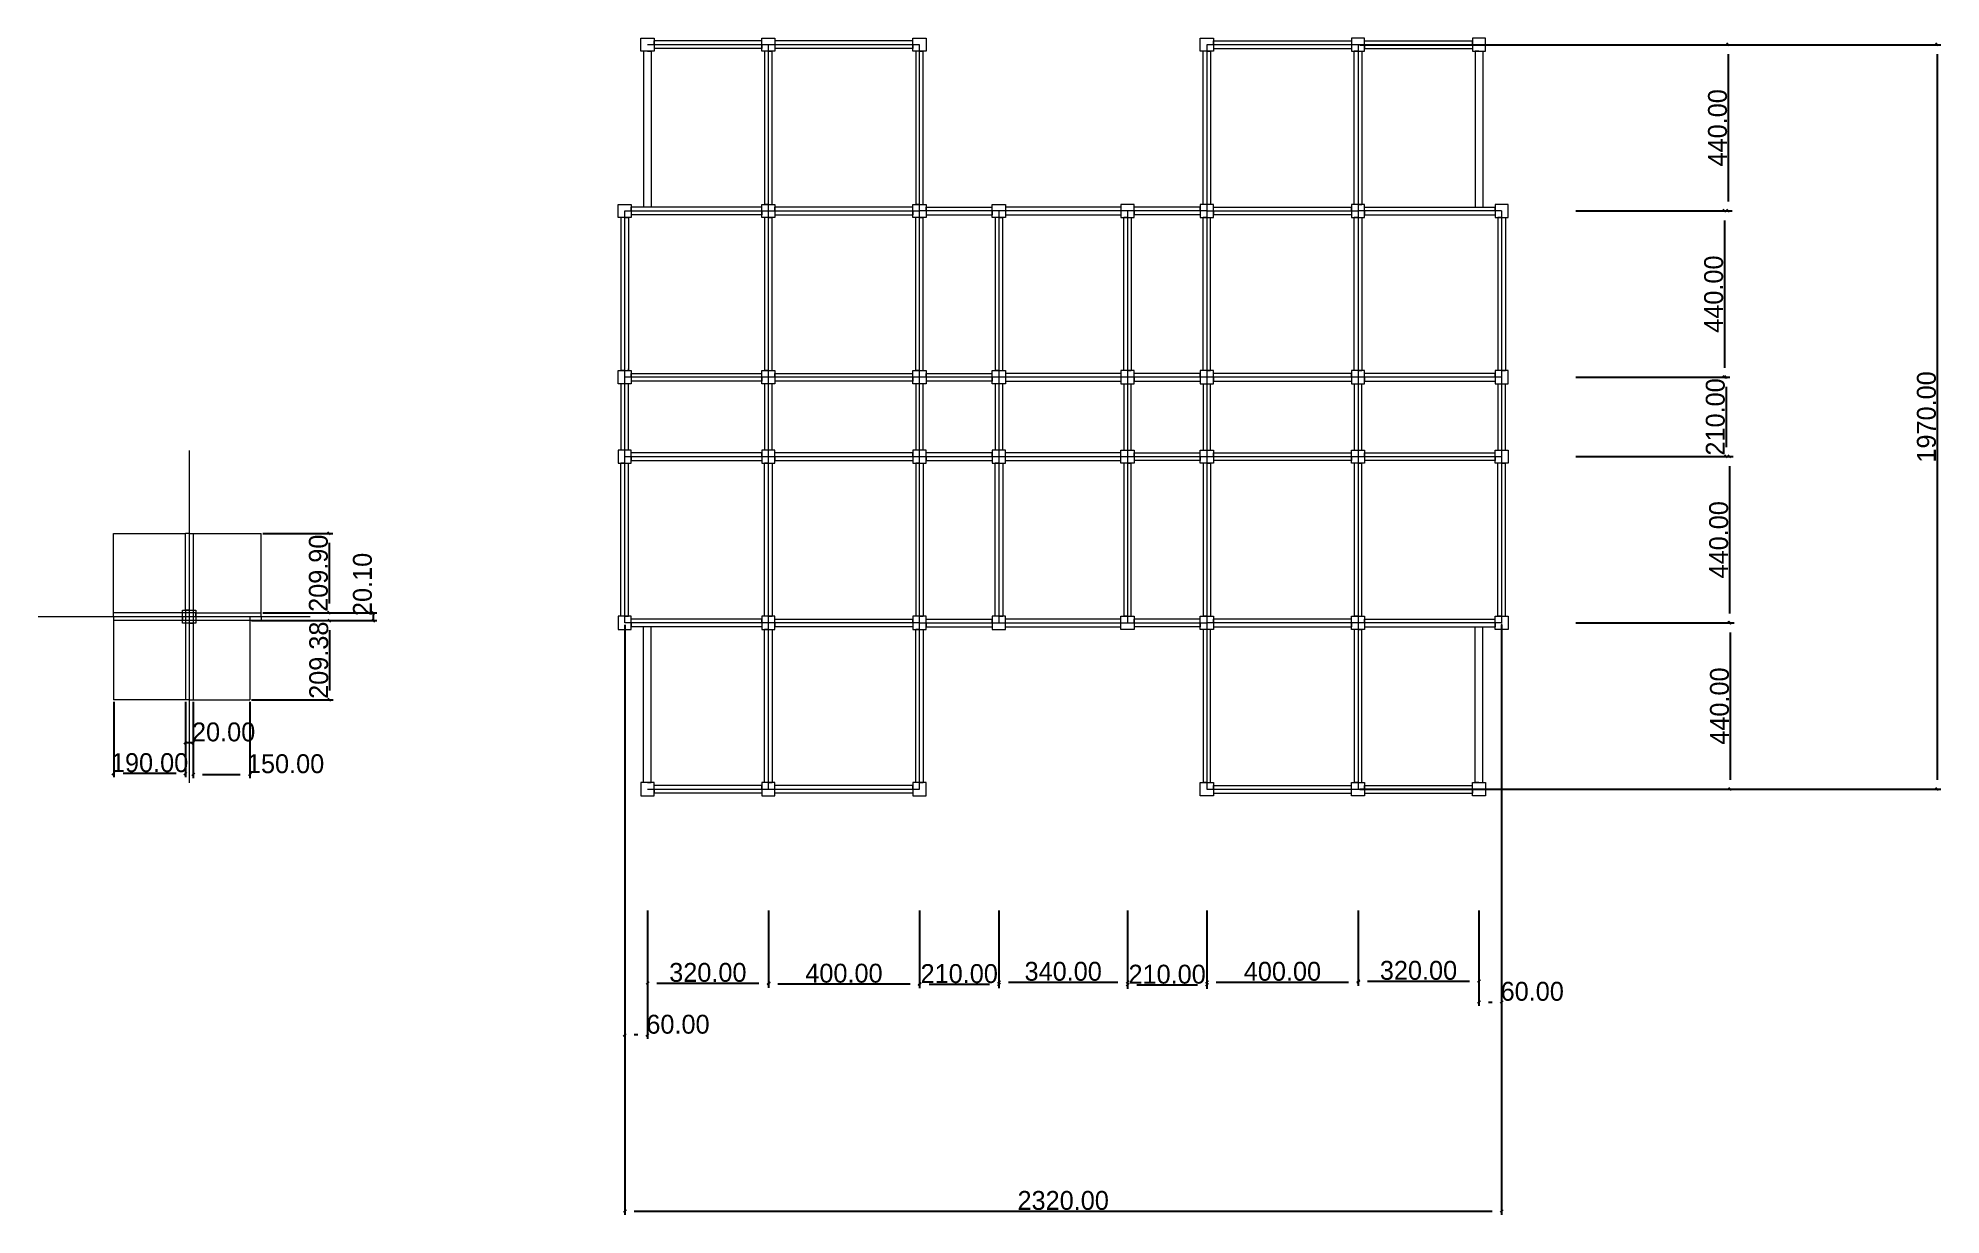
# Model space of a CAD drawing. Header units: centimetres. Extents: x -1552 to 3482, y -871 to 2243.
import ezdxf

# ---------------------------------------------------------------- set-up
doc = ezdxf.new("R2010")
doc.units = ezdxf.units.CM
doc.linetypes.add('DASHEDTINY', pattern=[2.8575, 1.905, -0.9525])
for name, color, linetype, lineweight in [('1', 7, 'CONTINUOUS', 0), ('Poteau plus soliciter', 7, 'CONTINUOUS', 0), ('Poteau plus soliciter-Poteau plus soliciter+', 5, 'CONTINUOUS', 9), ('poteaux', 7, 'CONTINUOUS', 0), ('poutres', 7, 'CONTINUOUS', 0)]:
    doc.layers.add(name, color=color, linetype=linetype, lineweight=lineweight)
doc.dimstyles.get("Standard").update_dxf_attribs({"dimscale": 5, "dimtxt": 10, "dimasz": 2.5, "dimexe": 2, "dimexo": 1, "dimtad": 0, "dimtoh": 1, "dimzin": 1, "dimdsep": 46, "dimtxsty": 'Standard', "dimtsz": 1, "dimcen": 0.09, "dimazin": 0, "dimtfac": 1, "dimtdec": 4, "dimtofl": 0, "dimtmove": 0, "dimatfit": 3, "dimfxl": 1, "dimtolj": 1, "dimtzin": 0, "dimarcsym": 0})

# ---------------------------------------------------------------- blocks, each defined once
blk = doc.blocks.new('*D15')
at = {"layer": '1', "color": 0, "linetype": 'ByBlock', "lineweight": -2}
for p, q in [((2515.8, 2225.7), (2929.5, 2225.7)), ((2923, 2222.2), (2915.9, 2229.3)), ((2919.5, 2200.7), (2919.5, 1810.7)), ((2515.8, 1785.7), (2929.5, 1785.7)), ((2923, 1782.2), (2915.9, 1789.3))]:
    blk.add_line(p, q, dxfattribs=at)
at = {"layer": '1', "color": 0, "linetype": 'CONTINUOUS', "lineweight": -2, "insert": (2891.3, 2005.7), "char_height": 50, "width": 205.556, "attachment_point": 5, "rotation": 90}
blk.add_mtext('440.00', dxfattribs=at)
blk = doc.blocks.new('*D16')
at = {"layer": '1', "color": 0, "linetype": 'ByBlock', "lineweight": -2}
for p, q in [((2515.8, 1785.7), (2919.1, 1785.7)), ((2912.7, 1782.2), (2905.6, 1789.3)), ((2909.1, 1760.7), (2909.1, 1370.7)), ((2515.8, 1345.7), (2919.1, 1345.7)), ((2912.7, 1342.2), (2905.6, 1349.3))]:
    blk.add_line(p, q, dxfattribs=at)
at = {"layer": '1', "color": 0, "linetype": 'CONTINUOUS', "lineweight": -2, "insert": (2881, 1565.7), "char_height": 50, "width": 205.556, "attachment_point": 5, "rotation": 90}
blk.add_mtext('440.00', dxfattribs=at)
blk = doc.blocks.new('*D17')
at = {"layer": '1', "color": 0, "linetype": 'ByBlock', "lineweight": -2}
for p, q in [((2515.8, 1345.7), (2923.6, 1345.7)), ((2917.1, 1342.2), (2910, 1349.3)), ((2913.6, 1320.7), (2913.6, 1160.7)), ((2515.8, 1135.7), (2923.6, 1135.7)), ((2917.1, 1132.2), (2910, 1139.3))]:
    blk.add_line(p, q, dxfattribs=at)
at = {"layer": '1', "color": 0, "linetype": 'CONTINUOUS', "lineweight": -2, "insert": (2885.4, 1240.7), "char_height": 50, "width": 183.333, "attachment_point": 5, "rotation": 90}
blk.add_mtext('210.00', dxfattribs=at)
blk = doc.blocks.new('*D18')
at = {"layer": '1', "color": 0, "linetype": 'ByBlock', "lineweight": -2}
for p, q in [((2515.8, 1135.7), (2932.4, 1135.7)), ((2926, 1132.2), (2918.9, 1139.3)), ((2922.4, 1110.7), (2922.4, 720.7)), ((2515.8, 695.7), (2932.4, 695.7)), ((2926, 692.2), (2918.9, 699.3))]:
    blk.add_line(p, q, dxfattribs=at)
at = {"layer": '1', "color": 0, "linetype": 'CONTINUOUS', "lineweight": -2, "insert": (2894.3, 915.7), "char_height": 50, "width": 205.556, "attachment_point": 5, "rotation": 90}
blk.add_mtext('440.00', dxfattribs=at)
blk = doc.blocks.new('*D19')
at = {"layer": '1', "color": 0, "linetype": 'ByBlock', "lineweight": -2}
for p, q in [((2515.8, 695.7), (2934.7, 695.7)), ((2928.2, 692.2), (2921.1, 699.3)), ((2924.7, 670.7), (2924.7, 280.7)), ((2515.8, 255.7), (2934.7, 255.7)), ((2928.2, 252.2), (2921.1, 259.3))]:
    blk.add_line(p, q, dxfattribs=at)
at = {"layer": '1', "color": 0, "linetype": 'CONTINUOUS', "lineweight": -2, "insert": (2896.5, 475.7), "char_height": 50, "width": 205.556, "attachment_point": 5, "rotation": 90}
blk.add_mtext('440.00', dxfattribs=at)
blk = doc.blocks.new('*D20')
at = {"layer": '1', "color": 0, "linetype": 'ByBlock', "lineweight": -2}
for p, q in [((60, -65.4), (60, -267.4)), ((380, -65.4), (380, -267.4)), ((63.5, -253.9), (56.5, -261)), ((85, -257.4), (355, -257.4)), ((383.5, -253.9), (376.5, -261))]:
    blk.add_line(p, q, dxfattribs=at)
at = {"layer": '1', "color": 0, "linetype": 'CONTINUOUS', "lineweight": -2, "insert": (220, -229.3), "char_height": 50, "width": 194.444, "attachment_point": 5}
blk.add_mtext('320.00', dxfattribs=at)
blk = doc.blocks.new('*D21')
at = {"layer": '1', "color": 0, "linetype": 'ByBlock', "lineweight": -2}
for p, q in [((380, -65.4), (380, -269.5)), ((780, -65.4), (780, -269.5)), ((383.5, -256), (376.5, -263)), ((405, -259.5), (755, -259.5)), ((783.5, -256), (776.5, -263))]:
    blk.add_line(p, q, dxfattribs=at)
at = {"layer": '1', "color": 0, "linetype": 'CONTINUOUS', "lineweight": -2, "insert": (580, -231.4), "char_height": 50, "width": 200, "attachment_point": 5}
blk.add_mtext('400.00', dxfattribs=at)
blk = doc.blocks.new('*D22')
at = {"layer": '1', "color": 0, "linetype": 'ByBlock', "lineweight": -2}
for p, q in [((780, -65.4), (780, -270.5)), ((990, -65.4), (990, -270.5)), ((783.5, -257), (776.5, -264.1)), ((805, -260.5), (965, -260.5)), ((993.5, -257), (986.5, -264.1))]:
    blk.add_line(p, q, dxfattribs=at)
at = {"layer": '1', "color": 0, "linetype": 'CONTINUOUS', "lineweight": -2, "insert": (885, -232.4), "char_height": 50, "width": 183.333, "attachment_point": 5}
blk.add_mtext('210.00', dxfattribs=at)
blk = doc.blocks.new('*D23')
at = {"layer": '1', "color": 0, "linetype": 'ByBlock', "lineweight": -2}
for p, q in [((990, -65.4), (990, -264.5)), ((1330, -65.4), (1330, -264.5)), ((993.5, -251), (986.5, -258.1)), ((1333.5, -251), (1326.5, -258.1)), ((1015, -254.5), (1305, -254.5))]:
    blk.add_line(p, q, dxfattribs=at)
at = {"layer": '1', "color": 0, "linetype": 'CONTINUOUS', "lineweight": -2, "insert": (1160, -226.4), "char_height": 50, "width": 200, "attachment_point": 5}
blk.add_mtext('340.00', dxfattribs=at)
blk = doc.blocks.new('*D24')
at = {"layer": '1', "color": 0, "linetype": 'ByBlock', "lineweight": -2}
for p, q in [((1330, -65.4), (1330, -272.1)), ((1540, -65.4), (1540, -272.1)), ((1333.5, -258.5), (1326.5, -265.6)), ((1355, -262.1), (1515, -262.1)), ((1543.5, -258.5), (1536.5, -265.6))]:
    blk.add_line(p, q, dxfattribs=at)
at = {"layer": '1', "color": 0, "linetype": 'CONTINUOUS', "lineweight": -2, "insert": (1435, -234), "char_height": 50, "width": 183.333, "attachment_point": 5}
blk.add_mtext('210.00', dxfattribs=at)
blk = doc.blocks.new('*D25')
at = {"layer": '1', "color": 0, "linetype": 'ByBlock', "lineweight": -2}
for p, q in [((1540, -65.4), (1540, -264.5)), ((1940, -65.4), (1940, -264.5)), ((1543.5, -251), (1536.5, -258.1)), ((1943.5, -251), (1936.5, -258.1)), ((1565, -254.5), (1915, -254.5))]:
    blk.add_line(p, q, dxfattribs=at)
at = {"layer": '1', "color": 0, "linetype": 'CONTINUOUS', "lineweight": -2, "insert": (1740, -226.4), "char_height": 50, "width": 200, "attachment_point": 5}
blk.add_mtext('400.00', dxfattribs=at)
blk = doc.blocks.new('*D26')
at = {"layer": '1', "color": 0, "linetype": 'ByBlock', "lineweight": -2}
for p, q in [((1940, -65.4), (1940, -262)), ((2260, -65.4), (2260, -262)), ((1943.5, -248.5), (1936.5, -255.5)), ((2263.5, -248.5), (2256.5, -255.5)), ((1965, -252), (2235, -252))]:
    blk.add_line(p, q, dxfattribs=at)
at = {"layer": '1', "color": 0, "linetype": 'CONTINUOUS', "lineweight": -2, "insert": (2100, -223.9), "char_height": 50, "width": 194.444, "attachment_point": 5}
blk.add_mtext('320.00', dxfattribs=at)
blk = doc.blocks.new('*D27')
at = {"layer": '1', "color": 0, "linetype": 'ByBlock', "lineweight": -2}
for p, q in [((2260, -65.4), (2260, -317.5)), ((2320, -65.4), (2320, -317.5)), ((2263.5, -303.9), (2256.5, -311)), ((2285, -307.5), (2295, -307.5)), ((2323.5, -303.9), (2316.5, -311))]:
    blk.add_line(p, q, dxfattribs=at)
at = {"layer": '1', "color": 0, "linetype": 'CONTINUOUS', "lineweight": -2, "insert": (2400.9, -279.3), "char_height": 50, "width": 155.556, "attachment_point": 5}
blk.add_mtext('60.00', dxfattribs=at)
blk = doc.blocks.new('*D28')
at = {"layer": '1', "color": 0, "linetype": 'ByBlock', "lineweight": -2}
for p, q in [((0, -65.4), (0, -404.5)), ((60, -65.4), (60, -404.5)), ((-3.5, -398.1), (3.5, -391)), ((35, -394.5), (25, -394.5)), ((56.5, -398.1), (63.5, -391))]:
    blk.add_line(p, q, dxfattribs=at)
at = {"layer": '1', "color": 0, "linetype": 'CONTINUOUS', "lineweight": -2, "insert": (140.9, -366.4), "char_height": 50, "width": 155.556, "attachment_point": 5}
blk.add_mtext('60.00', dxfattribs=at)
blk = doc.blocks.new('*D29')
at = {"layer": '1', "color": 0, "linetype": 'ByBlock', "lineweight": -2}
for p, q in [((1945, 2225.7), (3482.1, 2225.7)), ((3475.7, 2222.2), (3468.6, 2229.3)), ((3472.1, 2200.7), (3472.1, 280.7)), ((1945, 255.7), (3482.1, 255.7)), ((3475.7, 252.2), (3468.6, 259.3))]:
    blk.add_line(p, q, dxfattribs=at)
at = {"layer": '1', "color": 0, "linetype": 'CONTINUOUS', "lineweight": -2, "insert": (3444, 1240.7), "char_height": 50, "width": 222.222, "attachment_point": 5, "rotation": 90}
blk.add_mtext('1970.00', dxfattribs=at)
blk = doc.blocks.new('*D30')
at = {"layer": '1', "color": 0, "linetype": 'ByBlock', "lineweight": -2}
for p, q in [((0, 690.7), (0, -870.7)), ((2320, 690.7), (2320, -870.7)), ((3.5, -857.2), (-3.5, -864.2)), ((25, -860.7), (2295, -860.7)), ((2323.5, -857.2), (2316.5, -864.2))]:
    blk.add_line(p, q, dxfattribs=at)
at = {"layer": '1', "color": 0, "linetype": 'CONTINUOUS', "lineweight": -2, "insert": (1160, -832.6), "char_height": 50, "width": 233.333, "attachment_point": 5}
blk.add_mtext('2320.00', dxfattribs=at)
blk = doc.blocks.new('*D31')
at = {"layer": 'Poteau plus soliciter-Poteau plus soliciter+', "color": 0, "linetype": 'ByBlock', "lineweight": -2}
for p, q in [((-957, 932.2), (-772.1, 932.2)), ((-778.6, 928.6), (-785.7, 935.7)), ((-782.1, 907.2), (-782.1, 747.3)), ((-957, 722.3), (-772.1, 722.3)), ((-778.6, 718.7), (-785.7, 725.8))]:
    blk.add_line(p, q, dxfattribs=at)
at = {"layer": 'Poteau plus soliciter-Poteau plus soliciter+', "color": 0, "linetype": 'CONTINUOUS', "lineweight": -2, "insert": (-810.2, 827.2), "char_height": 50, "width": 194.444, "attachment_point": 5, "rotation": 90}
blk.add_mtext('209.90', dxfattribs=at)
blk = doc.blocks.new('*D32')
at = {"layer": 'Poteau plus soliciter-Poteau plus soliciter+', "color": 0, "linetype": 'ByBlock', "lineweight": -2}
for p, q in [((-777.5, 698.1), (-784.6, 705.2)), ((-987, 701.7), (-771, 701.7)), ((-781, 676.7), (-781, 517.3)), ((-987, 492.3), (-771, 492.3)), ((-777.5, 488.7), (-784.6, 495.8))]:
    blk.add_line(p, q, dxfattribs=at)
at = {"layer": 'Poteau plus soliciter-Poteau plus soliciter+', "color": 0, "linetype": 'CONTINUOUS', "lineweight": -2, "insert": (-809.2, 597), "char_height": 50, "width": 194.444, "attachment_point": 5, "rotation": 90}
blk.add_mtext('209.38', dxfattribs=at)
blk = doc.blocks.new('*D33')
at = {"layer": 'Poteau plus soliciter-Poteau plus soliciter+', "color": 0, "linetype": 'ByBlock', "lineweight": -2}
for p, q in [((-957, 722.3), (-655.4, 722.3)), ((-669, 725.8), (-661.9, 718.7)), ((-669, 705.7), (-661.9, 698.6)), ((-665.4, 722.3), (-665.4, 702.2)), ((-956.4, 702.2), (-655.4, 702.2))]:
    blk.add_line(p, q, dxfattribs=at)
at = {"layer": 'Poteau plus soliciter-Poteau plus soliciter+', "color": 0, "linetype": 'CONTINUOUS', "lineweight": -2, "insert": (-693.6, 797.6), "char_height": 50, "width": 144.444, "attachment_point": 5, "rotation": 90}
blk.add_mtext('20.10', dxfattribs=at)
blk = doc.blocks.new('*D34')
at = {"layer": 'Poteau plus soliciter-Poteau plus soliciter+', "color": 0, "linetype": 'ByBlock', "lineweight": -2}
for p, q in [((-1142, 487.3), (-1142, 284.8)), ((-992, 487.3), (-992, 284.8)), ((-1138.5, 298.3), (-1145.6, 291.2)), ((-1117, 294.8), (-1017, 294.8)), ((-988.5, 298.3), (-995.6, 291.2))]:
    blk.add_line(p, q, dxfattribs=at)
at = {"layer": 'Poteau plus soliciter-Poteau plus soliciter+', "color": 0, "linetype": 'CONTINUOUS', "lineweight": -2, "insert": (-897.2, 322.9), "char_height": 50, "width": 183.333, "attachment_point": 5}
blk.add_mtext('150.00', dxfattribs=at)
blk = doc.blocks.new('*D35')
at = {"layer": 'Poteau plus soliciter-Poteau plus soliciter+', "color": 0, "linetype": 'ByBlock', "lineweight": -2}
for p, q in [((-1162, 487.3), (-1162, 368.9)), ((-1142, 487.3), (-1142, 368.9)), ((-1165.6, 375.4), (-1158.5, 382.5)), ((-1162, 378.9), (-1142, 378.9)), ((-1145.6, 375.4), (-1138.5, 382.5))]:
    blk.add_line(p, q, dxfattribs=at)
at = {"layer": 'Poteau plus soliciter-Poteau plus soliciter+', "color": 0, "linetype": 'CONTINUOUS', "lineweight": -2, "insert": (-1061.1, 407), "char_height": 50, "width": 155.556, "attachment_point": 5}
blk.add_mtext('20.00', dxfattribs=at)
blk = doc.blocks.new('*D36')
at = {"layer": 'Poteau plus soliciter-Poteau plus soliciter+', "color": 0, "linetype": 'ByBlock', "lineweight": -2}
for p, q in [((-1352, 487.3), (-1352, 287.6)), ((-1162, 487.3), (-1162, 287.6)), ((-1355.6, 294), (-1348.5, 301.1)), ((-1187, 297.6), (-1327, 297.6)), ((-1165.6, 294), (-1158.5, 301.1))]:
    blk.add_line(p, q, dxfattribs=at)
at = {"layer": 'Poteau plus soliciter-Poteau plus soliciter+', "color": 0, "linetype": 'CONTINUOUS', "lineweight": -2, "insert": (-1257, 325.7), "char_height": 50, "width": 183.333, "attachment_point": 5}
blk.add_mtext('190.00', dxfattribs=at)

msp = doc.modelspace()

# ---------------------------------------------------------------- linework, layer by layer
at = {"layer": '1', "color": 4}
for p, q in [((380, 2225.717), (60, 2225.717)), ((780, 2225.717), (380, 2225.717)), ((380, 1785.717), (380, 2225.717)), ((780, 1785.717), (780, 2225.717)), ((1940, 2225.717), (1540, 2225.717)), ((1540, 2225.717), (1540, 1785.717)), ((2260, 2225.717), (1940, 2225.717)), ((1940, 2225.717), (1940, 1785.717)), ((0, 1345.717), (0, 1785.717)), ((0, 1785.717), (380, 1785.717)), ((380, 1345.717), (380, 1785.717)), ((380, 1785.717), (780, 1785.717)), ((990, 1785.717), (780, 1785.717)), ((780, 1345.717), (780, 1785.717)), ((1330, 1785.717), (990, 1785.717)), ((990, 1785.717), (990, 1345.717)), ((1540, 1785.717), (1330, 1785.717)), ((1330, 1785.717), (1330, 1345.717)), ((1540, 1785.717), (1540, 1345.717)), ((1540, 1785.717), (1940, 1785.717)), ((1940, 1785.717), (1940, 1345.717)), ((2260, 1785.717), (1940, 1785.717)), ((2320, 1785.717), (2260, 1785.717)), ((2320, 1785.717), (2320, 1345.717)), ((0, 1135.717), (0, 1345.717)), ((60, 1345.717), (0, 1345.717)), ((380, 1345.717), (60, 1345.717)), ((380, 1135.717), (380, 1345.717)), ((780, 1345.717), (380, 1345.717)), ((780, 1135.717), (780, 1345.717)), ((990, 1345.717), (780, 1345.717)), ((1330, 1345.717), (990, 1345.717)), ((990, 1345.717), (990, 1135.717)), ((1540, 1345.717), (1330, 1345.717)), ((1330, 1345.717), (1330, 1135.717)), ((1540, 1345.717), (1540, 1135.717)), ((1940, 1345.717), (1540, 1345.717)), ((1940, 1345.717), (1940, 1135.717)), ((2260, 1345.717), (1940, 1345.717)), ((2320, 1345.717), (2260, 1345.717)), ((2320, 1345.717), (2320, 1135.717)), ((-1152.032, 1152.278), (-1152.032, 712.278)), ((0, 695.717), (0, 1135.717)), ((0, 1135.717), (60, 1135.717)), ((60, 1135.717), (380, 1135.717)), ((380, 695.717), (380, 1135.717)), ((380, 1135.717), (780, 1135.717)), ((780, 695.717), (780, 1135.717)), ((780, 1135.717), (990, 1135.717)), ((990, 1135.717), (1330, 1135.717)), ((990, 1135.717), (990, 695.717)), ((1330, 1135.717), (1540, 1135.717)), ((1330, 1135.717), (1330, 695.717)), ((1540, 1135.717), (1540, 695.717)), ((1540, 1135.717), (1940, 1135.717)), ((1940, 1135.717), (1940, 695.717)), ((1940, 1135.717), (2260, 1135.717)), ((2260, 1135.717), (2320, 1135.717)), ((2320, 1135.717), (2320, 695.717)), ((-1152.032, 712.278), (-1552.032, 712.278)), ((-1152.032, 712.278), (-1152.032, 272.278)), ((-832.032, 712.278), (-1152.032, 712.278)), ((60, 695.717), (0, 695.717)), ((380, 695.717), (60, 695.717)), ((380, 255.717), (380, 695.717)), ((780, 695.717), (380, 695.717)), ((780, 255.717), (780, 695.717)), ((780, 695.717), (990, 695.717)), ((780, 255.717), (780, 695.717)), ((990, 695.717), (1330, 695.717)), ((1330, 695.717), (1540, 695.717)), ((1540, 695.717), (1540, 255.717)), ((1940, 695.717), (1540, 695.717)), ((1940, 695.717), (1940, 255.717)), ((2260, 695.717), (1940, 695.717)), ((2320, 695.717), (2260, 695.717)), ((60, 255.717), (380, 255.717)), ((380, 255.717), (780, 255.717)), ((1540, 255.717), (1940, 255.717)), ((1940, 255.717), (2260, 255.717))]:
    msp.add_line(p, q, dxfattribs=at)
at = {"layer": '1', "linetype": 'DASHEDTINY'}
for p, q in [((2320, 695.717), (2320, -60.374)), ((2260, 255.717), (2510.768, 255.717))]:
    msp.add_line(p, q, dxfattribs=at)
at = {"layer": 'Poteau plus soliciter', "linetype": 'CONTINUOUS'}
for p, q in [((-1352.032, 722.278), (-1352.032, 932.185)), ((-1352.032, 932.173), (-1162.032, 932.173)), ((-1142.032, 932.173), (-962.032, 932.173)), ((-962.032, 722.278), (-962.032, 932.362)), ((-1352.032, 702.278), (-1352.032, 492.278)), ((-992.032, 701.656), (-992.032, 492.278)), ((-1162.032, 492.278), (-1352.114, 492.278)), ((-1142.032, 492.278), (-991.823, 492.278))]:
    msp.add_line(p, q, dxfattribs=at)
at = {"layer": 'Poteau plus soliciter', "color": 180, "linetype": 'CONTINUOUS', "true_color": 0x5500ff}
for p, q in [((-1152.032, 932.173), (-1162.033, 932.173)), ((-1152.032, 932.173), (-1142.032, 932.173)), ((-1352.032, 712.278), (-1352.032, 722.3)), ((-1352.032, 712.278), (-1352.032, 702.241)), ((-962.032, 712.278), (-962.032, 722.353)), ((-962.032, 712.278), (-962.032, 702.278)), ((-1152.032, 492.278), (-1162.032, 492.278)), ((-1152.032, 492.278), (-1142.032, 492.278))]:
    msp.add_line(p, q, dxfattribs=at)
at = {"layer": 'Poteau plus soliciter', "color": 180, "linetype": 'CONTINUOUS', "lineweight": 0, "true_color": 0x5500ff}
for p, q in [((-1134.532, 722.278), (-1352.032, 722.278)), ((-1162.032, 729.778), (-1162.032, 492.278)), ((-1142.032, 729.778), (-1142.032, 492.278)), ((-1134.532, 702.278), (-1352.032, 702.278))]:
    msp.add_line(p, q, dxfattribs=at)
at = {"layer": 'Poteau plus soliciter', "color": 1, "linetype": 'CONTINUOUS'}
msp.add_line((-992.032, 712.278), (-992.032, 691.034), dxfattribs=at)
at = {"layer": 'poteaux'}
for points in [[(42.5, 2243.217), (77.5, 2243.217), (77.5, 2208.217), (42.5, 2208.217)], [(362.5, 2243.217), (397.5, 2243.217), (397.5, 2208.217), (362.5, 2208.217)], [(797.5, 2208.217), (762.5, 2208.217), (762.5, 2243.217), (797.5, 2243.217)], [(1557.5, 2208.217), (1522.5, 2208.217), (1522.5, 2243.217), (1557.5, 2243.217)], [(1957.5, 2243.217), (1922.5, 2243.217), (1922.5, 2208.217), (1957.5, 2208.217)], [(2277.5, 2243.217), (2242.5, 2243.217), (2242.5, 2208.217), (2277.5, 2208.217)], [(-17.5, 1803.217), (17.5, 1803.217), (17.5, 1768.217), (-17.5, 1768.217)], [(362.5, 1803.217), (397.5, 1803.217), (397.5, 1768.217), (362.5, 1768.217)], [(762.5, 1803.217), (797.5, 1803.217), (797.5, 1768.217), (762.5, 1768.217)], [(972.5, 1803.217), (1007.5, 1803.217), (1007.5, 1768.217), (972.5, 1768.217)], [(1347.5, 1803.217), (1312.5, 1803.217), (1312.5, 1768.217), (1347.5, 1768.217)], [(1557.5, 1803.217), (1522.5, 1803.217), (1522.5, 1768.217), (1557.5, 1768.217)], [(1957.5, 1803.217), (1922.5, 1803.217), (1922.5, 1768.217), (1957.5, 1768.217)], [(2337.5, 1803.217), (2302.5, 1803.217), (2302.5, 1768.217), (2337.5, 1768.217)], [(-17.5, 1363.217), (17.5, 1363.217), (17.5, 1328.217), (-17.5, 1328.217)], [(362.5, 1363.217), (397.5, 1363.217), (397.5, 1328.217), (362.5, 1328.217)], [(762.5, 1363.217), (797.5, 1363.217), (797.5, 1328.217), (762.5, 1328.217)], [(972.5, 1363.217), (1007.5, 1363.217), (1007.5, 1328.217), (972.5, 1328.217)], [(1347.5, 1363.217), (1312.5, 1363.217), (1312.5, 1328.217), (1347.5, 1328.217)], [(1557.5, 1363.217), (1522.5, 1363.217), (1522.5, 1328.217), (1557.5, 1328.217)], [(1957.5, 1363.217), (1922.5, 1363.217), (1922.5, 1328.217), (1957.5, 1328.217)], [(2337.5, 1363.217), (2302.5, 1363.217), (2302.5, 1328.217), (2337.5, 1328.217)], [(-17.5, 1118.217), (17.5, 1118.217), (17.5, 1153.217), (-17.5, 1153.217)], [(362.5, 1118.217), (397.5, 1118.217), (397.5, 1153.217), (362.5, 1153.217)], [(762.5, 1118.217), (797.5, 1118.217), (797.5, 1153.217), (762.5, 1153.217)], [(972.5, 1118.217), (1007.5, 1118.217), (1007.5, 1153.217), (972.5, 1153.217)], [(1347.5, 1118.217), (1312.5, 1118.217), (1312.5, 1153.217), (1347.5, 1153.217)], [(1557.5, 1118.217), (1522.5, 1118.217), (1522.5, 1153.217), (1557.5, 1153.217)], [(1957.5, 1118.217), (1922.5, 1118.217), (1922.5, 1153.217), (1957.5, 1153.217)], [(2337.5, 1118.217), (2302.5, 1118.217), (2302.5, 1153.217), (2337.5, 1153.217)], [(-1134.532, 694.778), (-1169.532, 694.778), (-1169.532, 729.778), (-1134.532, 729.778)], [(-17.5, 678.217), (17.5, 678.217), (17.5, 713.217), (-17.5, 713.217)], [(362.5, 678.217), (397.5, 678.217), (397.5, 713.217), (362.5, 713.217)], [(762.5, 678.217), (797.5, 678.217), (797.5, 713.217), (762.5, 713.217)], [(972.5, 678.217), (1007.5, 678.217), (1007.5, 713.217), (972.5, 713.217)], [(1347.5, 678.217), (1312.5, 678.217), (1312.5, 713.217), (1347.5, 713.217)], [(1557.5, 678.217), (1522.5, 678.217), (1522.5, 713.217), (1557.5, 713.217)], [(1957.5, 678.217), (1922.5, 678.217), (1922.5, 713.217), (1957.5, 713.217)], [(2337.5, 678.217), (2302.5, 678.217), (2302.5, 713.217), (2337.5, 713.217)], [(42.5, 238.217), (77.5, 238.217), (77.5, 273.217), (42.5, 273.217)], [(362.5, 238.217), (397.5, 238.217), (397.5, 273.217), (362.5, 273.217)], [(762.5, 238.217), (797.5, 238.217), (797.5, 273.217), (762.5, 273.217)], [(1557.5, 238.217), (1522.5, 238.217), (1522.5, 273.217), (1557.5, 273.217)], [(1957.5, 238.217), (1922.5, 238.217), (1922.5, 273.217), (1957.5, 273.217)], [(2277.5, 238.217), (2242.5, 238.217), (2242.5, 273.217), (2277.5, 273.217)]]:
    msp.add_lwpolyline(points, close=True, dxfattribs=at)
at = {"layer": 'poutres', "color": 180, "true_color": 0x5500ff}
for p, q in [((77.5, 2225.717), (77.5, 2235.717)), ((362.5, 2235.717), (77.5, 2235.717)), ((77.5, 2225.717), (77.5, 2215.717)), ((362.5, 2215.717), (77.5, 2215.717)), ((362.5, 2225.717), (362.5, 2235.717)), ((362.5, 2225.717), (362.5, 2215.717)), ((762.5, 2215.717), (397.363, 2215.717)), ((762.5, 2235.717), (397.494, 2235.717)), ((762.5, 2225.717), (762.5, 2235.717)), ((762.5, 2225.717), (762.5, 2215.717)), ((1557.5, 2225.717), (1557.5, 2235.717)), ((1557.5, 2235.717), (1922.506, 2235.717)), ((1557.5, 2225.717), (1557.5, 2215.717)), ((1557.5, 2215.717), (1922.637, 2215.717)), ((1957.5, 2225.717), (1957.5, 2235.717)), ((1957.5, 2235.717), (2242.5, 2235.717)), ((1957.5, 2225.717), (1957.5, 2215.717)), ((1957.5, 2215.717), (2242.5, 2215.717)), ((2242.5, 2225.717), (2242.5, 2235.717)), ((2242.5, 2225.717), (2242.5, 2215.717)), ((60, 2208.217), (50, 2208.217)), ((50, 2208.217), (50, 1795.51)), ((60, 2208.217), (70, 2208.217)), ((70, 2208.217), (70, 1795.594)), ((380, 2208.217), (370, 2208.217)), ((370, 2208.217), (370, 1803.217)), ((380, 2208.217), (390, 2208.217)), ((390, 1803.217), (390, 2208.217)), ((780, 2208.217), (770, 2208.217)), ((770, 2208.217), (770, 1803.217)), ((780, 2208.217), (790, 2208.217)), ((790, 1803.217), (790, 2208.217)), ((1540, 2208.217), (1530, 2208.217)), ((1530, 1803.217), (1530, 2208.217)), ((1540, 2208.217), (1550, 2208.217)), ((1550, 2208.217), (1550, 1803.217)), ((1940, 2208.217), (1930, 2208.217)), ((1930, 1803.217), (1930, 2208.217)), ((1940, 2208.217), (1950, 2208.217)), ((1950, 2208.217), (1950, 1803.217)), ((2260, 2208.217), (2250, 2208.217)), ((2250, 2208.217), (2250, 1795.594)), ((2260, 2208.217), (2270, 2208.217)), ((2270, 2208.217), (2270, 1795.51)), ((0, 1768.217), (-10, 1768.217)), ((-10, 1768.217), (-10, 1363.217)), ((0, 1768.217), (10, 1768.217)), ((10, 1768.217), (10, 1363.217)), ((17.5, 1785.717), (17.5, 1795.717)), ((362.5, 1795.717), (17.5, 1795.717)), ((17.5, 1785.717), (17.5, 1775.717)), ((362.5, 1775.717), (17.5, 1775.717)), ((362.5, 1785.717), (362.5, 1795.717)), ((362.5, 1785.717), (362.5, 1775.717)), ((380, 1803.217), (370, 1803.217)), ((380, 1768.217), (370, 1768.217)), ((370, 1768.217), (370, 1363.217)), ((380, 1803.217), (390, 1803.217)), ((380, 1768.217), (390, 1768.217)), ((390, 1363.217), (390, 1768.217)), ((397.5, 1785.717), (397.5, 1795.717)), ((762.5, 1795.717), (397.5, 1795.717)), ((397.5, 1785.717), (397.5, 1775.717)), ((397.5, 1775.717), (762.5, 1775.717)), ((762.5, 1785.717), (762.5, 1795.717)), ((762.5, 1785.717), (762.5, 1775.717)), ((780, 1803.217), (770, 1803.217)), ((780, 1768.217), (770, 1768.217)), ((770, 1363.217), (770, 1768.217)), ((780, 1803.217), (790, 1803.217)), ((780, 1768.217), (790, 1768.217)), ((790, 1363.217), (790, 1768.217)), ((797.5, 1785.717), (797.5, 1795.717)), ((797.5, 1795.717), (972.5, 1795.717)), ((797.5, 1785.717), (797.5, 1775.717)), ((797.5, 1775.717), (972.5, 1775.717)), ((972.5, 1785.717), (972.5, 1795.717)), ((972.5, 1785.717), (972.5, 1775.717)), ((990, 1768.217), (980, 1768.217)), ((980, 1768.217), (980, 1363.217)), ((990, 1768.217), (1000, 1768.217)), ((1000, 1363.217), (1000, 1768.217)), ((1330, 1768.217), (1320, 1768.217)), ((1320, 1363.217), (1320, 1768.217)), ((1330, 1768.217), (1340, 1768.217)), ((1340, 1768.217), (1340, 1363.217)), ((1347.5, 1785.717), (1347.5, 1795.717)), ((1522.5, 1795.717), (1347.5, 1795.717)), ((1347.5, 1785.717), (1347.5, 1775.717)), ((1522.5, 1775.717), (1347.5, 1775.717)), ((1522.5, 1785.717), (1522.5, 1795.717)), ((1522.5, 1785.717), (1522.5, 1775.717)), ((1540, 1768.217), (1530, 1768.217)), ((1530, 1363.217), (1530, 1768.217)), ((1540, 1768.217), (1550, 1768.217)), ((1550, 1363.217), (1550, 1768.217)), ((1557.5, 1785.717), (1557.5, 1795.717)), ((1557.5, 1795.717), (1922.5, 1795.717)), ((1557.5, 1785.717), (1557.5, 1775.717)), ((1922.5, 1775.717), (1557.5, 1775.717)), ((1922.5, 1785.717), (1922.5, 1795.717)), ((1922.5, 1785.717), (1922.5, 1775.717)), ((1940, 1803.217), (1930, 1803.217)), ((1940, 1768.217), (1930, 1768.217)), ((1930, 1363.217), (1930, 1768.217)), ((1940, 1803.217), (1950, 1803.217)), ((1940, 1768.217), (1950, 1768.217)), ((1950, 1768.217), (1950, 1363.217)), ((1957.5, 1785.717), (1957.5, 1795.717)), ((1957.5, 1795.717), (2302.5, 1795.717)), ((1957.5, 1785.717), (1957.5, 1775.717)), ((1957.5, 1775.717), (2302.5, 1775.717)), ((2302.5, 1785.717), (2302.5, 1795.717)), ((2302.5, 1785.717), (2302.5, 1775.717)), ((2320, 1768.217), (2310, 1768.217)), ((2310, 1768.217), (2310, 1363.217)), ((2320, 1768.217), (2330, 1768.217)), ((2330, 1768.217), (2330, 1363.217)), ((0, 1363.217), (-10, 1363.217)), ((0, 1363.217), (10, 1363.217)), ((380, 1363.217), (370, 1363.217)), ((380, 1363.217), (390, 1363.217)), ((780, 1363.217), (770, 1363.217)), ((780, 1363.217), (790, 1363.217)), ((990, 1363.217), (980, 1363.217)), ((990, 1363.217), (1000, 1363.217)), ((1330, 1363.217), (1320, 1363.217)), ((1330, 1363.217), (1340, 1363.217)), ((1540, 1363.217), (1530, 1363.217)), ((1540, 1363.217), (1550, 1363.217)), ((1940, 1363.217), (1930, 1363.217)), ((1940, 1363.217), (1950, 1363.217)), ((2320, 1363.217), (2310, 1363.217)), ((2320, 1363.217), (2330, 1363.217)), ((17.5, 1345.717), (17.5, 1355.717)), ((17.5, 1355.717), (362.5, 1355.717)), ((17.5, 1345.717), (17.5, 1335.717)), ((362.5, 1335.717), (17.5, 1335.717)), ((362.5, 1345.717), (362.5, 1355.717)), ((362.5, 1345.717), (362.5, 1335.717)), ((397.5, 1345.717), (397.5, 1355.717)), ((397.5, 1355.717), (762.5, 1355.717)), ((397.5, 1345.717), (397.5, 1335.717)), ((762.5, 1335.717), (397.5, 1335.717)), ((762.5, 1345.717), (762.5, 1355.717)), ((762.5, 1345.717), (762.5, 1335.717)), ((797.5, 1345.717), (797.5, 1355.717)), ((797.5, 1355.717), (972.5, 1355.717)), ((797.5, 1345.717), (797.5, 1335.717)), ((972.5, 1335.717), (797.5, 1335.717)), ((972.5, 1345.717), (972.5, 1355.717)), ((972.5, 1345.717), (972.5, 1335.717)), ((1347.5, 1345.717), (1347.5, 1355.717)), ((1522.5, 1355.717), (1347.5, 1355.717)), ((1347.5, 1345.717), (1347.5, 1335.717)), ((1347.5, 1335.717), (1522.5, 1335.717)), ((1522.5, 1345.717), (1522.5, 1355.717)), ((1522.5, 1345.717), (1522.5, 1335.717)), ((1557.5, 1345.717), (1557.5, 1355.717)), ((1922.5, 1355.717), (1557.5, 1355.717)), ((1557.5, 1345.717), (1557.5, 1335.717)), ((1557.5, 1335.717), (1922.5, 1335.717)), ((1922.5, 1345.717), (1922.5, 1355.717)), ((1922.5, 1345.717), (1922.5, 1335.717)), ((1957.5, 1345.717), (1957.5, 1355.717)), ((2302.5, 1355.717), (1957.5, 1355.717)), ((1957.5, 1345.717), (1957.5, 1335.717)), ((1957.5, 1335.717), (2302.5, 1335.717)), ((2302.5, 1345.717), (2302.5, 1355.717)), ((2302.5, 1345.717), (2302.5, 1335.717)), ((0, 1118.217), (-10, 1118.217)), ((-10, 713.217), (-10, 1118.217)), ((0, 1118.217), (10, 1118.217)), ((10, 713.217), (10, 1118.217)), ((17.5, 1135.717), (17.5, 1145.717)), ((362.5, 1145.717), (17.5, 1145.717)), ((17.5, 1135.717), (17.5, 1125.717)), ((17.5, 1125.717), (362.5, 1125.717)), ((362.5, 1135.717), (362.5, 1145.717)), ((362.5, 1135.717), (362.5, 1125.717)), ((380, 1118.217), (370, 1118.217)), ((370, 713.217), (370, 1118.217)), ((380, 1118.217), (390, 1118.217)), ((390, 1118.217), (390, 713.217)), ((397.5, 1135.717), (397.5, 1145.717)), ((762.5, 1145.717), (397.5, 1145.717)), ((397.5, 1135.717), (397.5, 1125.717)), ((397.5, 1125.717), (762.5, 1125.717)), ((762.5, 1135.717), (762.5, 1145.717)), ((762.5, 1135.717), (762.5, 1125.717)), ((780, 1118.217), (770, 1118.217)), ((770, 1118.217), (770, 713.217)), ((780, 1118.217), (790, 1118.217)), ((790, 1118.217), (790, 713.217)), ((797.5, 1135.717), (797.5, 1145.717)), ((972.5, 1145.717), (797.5, 1145.717)), ((797.5, 1135.717), (797.5, 1125.717)), ((797.5, 1125.717), (972.5, 1125.717)), ((972.5, 1135.717), (972.5, 1145.717)), ((972.5, 1135.717), (972.5, 1125.717)), ((990, 1118.217), (980, 1118.217)), ((980, 713.217), (980, 1118.217)), ((990, 1118.217), (1000, 1118.217)), ((1000, 1118.217), (1000, 713.217)), ((1330, 1118.217), (1320, 1118.217)), ((1320, 1118.217), (1320, 713.217)), ((1330, 1118.217), (1340, 1118.217)), ((1340, 713.217), (1340, 1118.217)), ((1347.5, 1135.717), (1347.5, 1145.717)), ((1347.5, 1145.717), (1522.5, 1145.717)), ((1347.5, 1135.717), (1347.5, 1125.717)), ((1522.5, 1125.717), (1347.5, 1125.717)), ((1522.5, 1135.717), (1522.5, 1145.717)), ((1522.5, 1135.717), (1522.5, 1125.717)), ((1540, 1118.217), (1530, 1118.217)), ((1530, 1118.217), (1530, 713.217)), ((1540, 1118.217), (1550, 1118.217)), ((1550, 1118.217), (1550, 713.217)), ((1557.5, 1135.717), (1557.5, 1145.717)), ((1557.5, 1145.717), (1922.5, 1145.717)), ((1557.5, 1135.717), (1557.5, 1125.717)), ((1922.5, 1125.717), (1557.5, 1125.717)), ((1922.5, 1135.717), (1922.5, 1145.717)), ((1922.5, 1135.717), (1922.5, 1125.717)), ((1940, 1118.217), (1930, 1118.217)), ((1930, 1118.217), (1930, 713.217)), ((1940, 1118.217), (1950, 1118.217)), ((1950, 713.217), (1950, 1118.217)), ((1957.5, 1135.717), (1957.5, 1145.717)), ((1957.5, 1145.717), (2302.5, 1145.717)), ((1957.5, 1135.717), (1957.5, 1125.717)), ((2302.5, 1125.717), (1957.5, 1125.717)), ((2302.5, 1135.717), (2302.5, 1145.717)), ((2302.5, 1135.717), (2302.5, 1125.717)), ((2320, 1118.217), (2310, 1118.217)), ((2310, 713.217), (2310, 1118.217)), ((2320, 1118.217), (2330, 1118.217)), ((2330, 713.217), (2330, 1118.217)), ((-1169.532, 712.278), (-1169.532, 722.278)), ((-1169.532, 712.278), (-1169.532, 702.278)), ((-1152.032, 729.778), (-1162.032, 729.778)), ((-1152.032, 729.778), (-1142.032, 729.778)), ((-1134.532, 712.278), (-1134.532, 722.278)), ((-1134.532, 712.278), (-1134.532, 702.278)), ((0, 713.217), (-10, 713.217)), ((0, 713.217), (10, 713.217)), ((17.5, 695.717), (17.5, 705.717)), ((362.5, 705.717), (17.5, 705.717)), ((362.5, 695.717), (362.5, 705.717)), ((380, 713.217), (370, 713.217)), ((380, 713.217), (390, 713.217)), ((397.5, 695.717), (397.5, 705.717)), ((397.5, 705.717), (762.5, 705.717)), ((762.5, 695.717), (762.5, 705.717)), ((762.5, 695.717), (762.5, 705.717)), ((780, 713.217), (770, 713.217)), ((780, 713.217), (770, 713.217)), ((780, 713.217), (790, 713.217)), ((780, 713.217), (790, 713.217)), ((797.5, 695.717), (797.5, 705.717)), ((797.5, 705.717), (972.5, 705.717)), ((797.5, 695.717), (797.5, 705.717)), ((972.5, 695.717), (972.5, 705.717)), ((990, 713.217), (980, 713.217)), ((990, 713.217), (1000, 713.217)), ((1330, 713.217), (1320, 713.217)), ((1330, 713.217), (1340, 713.217)), ((1347.5, 695.717), (1347.5, 705.717)), ((1522.5, 705.717), (1347.5, 705.717)), ((1522.5, 695.717), (1522.5, 705.717)), ((1540, 713.217), (1530, 713.217)), ((1540, 713.217), (1550, 713.217)), ((1557.5, 695.717), (1557.5, 705.717)), ((1922.5, 705.717), (1557.5, 705.717)), ((1922.5, 695.717), (1922.5, 705.717)), ((1940, 713.217), (1930, 713.217)), ((1940, 713.217), (1950, 713.217)), ((1957.5, 695.717), (1957.5, 705.717)), ((1957.5, 705.717), (2302.5, 705.717)), ((2302.5, 695.717), (2302.5, 705.717)), ((2320, 713.217), (2310, 713.217)), ((2320, 713.217), (2330, 713.217)), ((-1152.032, 694.778), (-1162.032, 694.778)), ((-1152.032, 694.778), (-1142.032, 694.778)), ((17.5, 695.717), (17.5, 685.717)), ((362.5, 685.717), (17.5, 685.717)), ((50, 273.217), (50, 685.923)), ((70, 273.217), (70, 685.839)), ((362.5, 695.717), (362.5, 685.717)), ((380, 678.217), (370, 678.217)), ((370, 273.217), (370, 678.217)), ((380, 678.217), (390, 678.217)), ((390, 678.217), (390, 273.217)), ((397.5, 695.717), (397.5, 685.717)), ((762.5, 685.717), (397.5, 685.717)), ((762.5, 695.717), (762.5, 685.717)), ((762.5, 695.717), (762.5, 685.717)), ((780, 678.217), (770, 678.217)), ((770, 273.217), (770, 678.217)), ((780, 678.217), (790, 678.217)), ((790, 678.217), (790, 273.217)), ((797.5, 695.717), (797.5, 685.717)), ((797.5, 695.717), (797.5, 685.717)), ((797.5, 685.717), (972.5, 685.717)), ((972.5, 695.717), (972.5, 685.717)), ((1347.5, 695.717), (1347.5, 685.717)), ((1522.5, 685.717), (1347.5, 685.717)), ((1522.5, 695.717), (1522.5, 685.717)), ((1530, 678.217), (1530, 273.217)), ((1550, 273.217), (1550, 678.217)), ((1557.5, 695.717), (1557.5, 685.717)), ((1557.5, 685.717), (1922.5, 685.717)), ((1922.5, 695.717), (1922.5, 685.717)), ((1940, 678.217), (1930, 678.217)), ((1930, 678.217), (1930, 273.217)), ((1940, 678.217), (1950, 678.217)), ((1950, 273.217), (1950, 678.217)), ((1957.5, 695.717), (1957.5, 685.717)), ((1957.5, 685.717), (2302.5, 685.717)), ((2250, 273.217), (2250, 685.839)), ((2270, 273.217), (2270, 685.923)), ((2302.5, 695.717), (2302.5, 685.717)), ((60, 273.217), (50, 273.217)), ((60, 273.217), (70, 273.217)), ((77.5, 255.717), (77.5, 265.717)), ((362.5, 265.717), (77.5, 265.717)), ((77.5, 255.717), (77.5, 245.717)), ((362.5, 255.717), (362.5, 265.717)), ((362.5, 255.717), (362.5, 245.717)), ((380, 273.217), (370, 273.217)), ((380, 273.217), (390, 273.217)), ((762.5, 265.717), (397.363, 265.717)), ((397.494, 245.717), (397.5, 265.717)), ((762.5, 255.717), (762.5, 265.717)), ((762.5, 255.717), (762.5, 245.717)), ((780, 273.217), (770, 273.217)), ((780, 273.217), (790, 273.217)), ((1540, 273.217), (1530, 273.217)), ((1540, 273.217), (1550, 273.217)), ((1557.5, 255.717), (1557.5, 265.717)), ((1557.5, 265.717), (1922.637, 265.717)), ((1557.5, 255.717), (1557.5, 245.717)), ((1940, 273.217), (1930, 273.217)), ((1940, 273.217), (1950, 273.217)), ((1957.5, 255.717), (1957.5, 265.717)), ((1957.5, 265.717), (2242.5, 265.717)), ((1957.5, 255.717), (1957.5, 245.717)), ((2242.5, 255.717), (2242.5, 265.717)), ((2242.5, 255.717), (2242.5, 245.717)), ((2260, 273.217), (2250, 273.217)), ((2260, 273.217), (2270, 273.217)), ((362.5, 245.717), (77.5, 245.717)), ((762.5, 245.717), (397.494, 245.717)), ((1557.5, 245.717), (1922.506, 245.717)), ((1957.5, 245.717), (2242.5, 245.717))]:
    msp.add_line(p, q, dxfattribs=at)
at = {"layer": 'poutres', "color": 180, "linetype": 'CONTINUOUS', "lineweight": 0, "true_color": 0x5500ff}
for p, q in [((1312.5, 1795.717), (1007.5, 1795.717)), ((1007.5, 1775.717), (1312.5, 1775.717)), ((10, 1363.217), (10, 1368.217)), ((-10, 1328.217), (-10, 1153.217)), ((10, 1153.217), (10, 1328.217)), ((370, 1328.217), (370, 1153.217)), ((390, 1153.217), (390, 1328.217)), ((770, 1328.217), (770, 1153.217)), ((790, 1153.217), (790, 1328.217)), ((980, 1328.217), (980, 1153.217)), ((1000, 1153.217), (1000, 1328.217)), ((1312.5, 1355.717), (1007.5, 1355.717)), ((1007.5, 1335.717), (1312.5, 1335.717)), ((1320, 1328.217), (1320, 1153.217)), ((1340, 1153.217), (1340, 1328.217)), ((1530, 1328.217), (1530, 1153.217)), ((1550, 1153.217), (1550, 1328.217)), ((1930, 1328.217), (1930, 1153.217)), ((1950, 1153.217), (1950, 1328.217)), ((2310, 1328.217), (2310, 1153.217)), ((2330, 1153.217), (2330, 1328.217)), ((1312.5, 1145.717), (1007.5, 1145.717)), ((1007.5, 1125.717), (1312.5, 1125.717)), ((-1162.032, 729.778), (-1162.032, 932.173)), ((-1142.032, 932.173), (-1142.032, 729.778)), ((-1134.532, 722.278), (-962.032, 722.278)), ((1312.5, 705.717), (1007.5, 705.717)), ((-962.032, 702.278), (-1134.532, 702.278)), ((1007.5, 685.717), (1312.5, 685.717))]:
    msp.add_line(p, q, dxfattribs=at)

# ---------------------------------------------------------------- dimensions: what is measured, and where the dimension line sits
at = {"layer": '1', "linetype": 'DASHEDTINY'}
dim = msp.add_linear_dim(base=(3472.142, 255.717), p1=(1940, 2225.717), p2=(1940, 255.717), angle=90, dimstyle='Standard', dxfattribs=at)
dim.commit()
dim.dimension.update_dxf_attribs({"geometry": '*D29', "text_midpoint": (3444.017, 1240.717)})
at = {"layer": '1'}
for base, p1, p2, picture, middle in [((2919.472, 1785.717), (2510.768, 2225.717), (2510.768, 1785.717), '*D15', (2891.347, 2005.717)), ((2909.129, 1345.717), (2510.768, 1785.717), (2510.768, 1345.717), '*D16', (2881.004, 1565.717)), ((2913.564, 1135.717), (2510.768, 1345.717), (2510.768, 1135.717), '*D17', (2885.439, 1240.717)), ((2922.434, 695.717), (2510.768, 1135.717), (2510.768, 695.717), '*D18', (2894.309, 915.717)), ((2924.652, 255.717), (2510.768, 695.717), (2510.768, 255.717), '*D19', (2896.527, 475.717))]:
    dim = msp.add_linear_dim(base=base, p1=p1, p2=p2, angle=90, dimstyle='Standard', dxfattribs=at)
    dim.commit()
    dim.dimension.update_dxf_attribs({"geometry": picture, "text_midpoint": middle})
at = {"layer": '1', "linetype": 'DASHEDTINY'}
dim = msp.add_linear_dim(base=(2320, -860.693), p1=(0, 695.717), p2=(2320, 695.717), dimstyle='Standard', dxfattribs=at)
dim.commit()
dim.dimension.update_dxf_attribs({"geometry": '*D30', "text_midpoint": (1160, -832.568)})
at = {"layer": '1'}
for base, p1, p2, picture, middle in [((13.723, -394.525), (60, -60.374), (0, -60.374), '*D28', (30, -366.4)), ((380, -257.437), (60, -60.374), (380, -60.374), '*D20', (220, -229.312)), ((780, -259.49), (380, -60.374), (780, -60.374), '*D21', (580, -231.365)), ((990, -260.516), (780, -60.374), (990, -60.374), '*D22', (885, -232.391)), ((1330, -254.516), (990, -60.374), (1330, -60.374), '*D23', (1160, -226.391)), ((1540, -262.079), (1330, -60.374), (1540, -60.374), '*D24', (1435, -233.954)), ((1940, -254.516), (1540, -60.374), (1940, -60.374), '*D25', (1740, -226.391)), ((2260, -251.994), (1940, -60.374), (2260, -60.374), '*D26', (2100, -223.869)), ((2320, -307.463), (2260, -60.374), (2320, -60.374), '*D27', (2290, -279.338))]:
    dim = msp.add_linear_dim(base=base, p1=p1, p2=p2, dimstyle='Standard', dxfattribs=at)
    dim.commit()
    dim.dimension.update_dxf_attribs({"geometry": picture, "text_midpoint": middle})
at = {"layer": 'Poteau plus soliciter-Poteau plus soliciter+', "linetype": 'CONTINUOUS'}
for base, p1, p2, picture, middle in [((-782.1163, 722.2779), (-962.0321, 932.1733), (-962.0321, 722.2779), '*D31', (-810.2413, 827.2256)), ((-665.447, 702.176), (-962.032, 722.278), (-961.441, 702.176), '*D33', (-693.572, 712.227)), ((-781.036, 492.278), (-992.032, 701.656), (-992.032, 492.278), '*D32', (-809.161, 596.967))]:
    dim = msp.add_linear_dim(base=base, p1=p1, p2=p2, angle=90, dimstyle='Standard', dxfattribs=at)
    dim.commit()
    dim.dimension.update_dxf_attribs({"geometry": picture, "text_midpoint": middle})
for base, p1, p2, picture, middle in [((-1352.032, 297.581), (-1162.032, 492.278), (-1352.032, 492.278), '*D36', (-1257.032, 325.706)), ((-1142.032, 378.921), (-1162.032, 492.278), (-1142.032, 492.278), '*D35', (-1152.032, 407.046)), ((-992.032, 294.784), (-1142.032, 492.278), (-992.032, 492.278), '*D34', (-1067.032, 322.909))]:
    dim = msp.add_linear_dim(base=base, p1=p1, p2=p2, dimstyle='Standard', dxfattribs=at)
    dim.commit()
    dim.dimension.update_dxf_attribs({"geometry": picture, "text_midpoint": middle})

doc.saveas('drawing.dxf')
